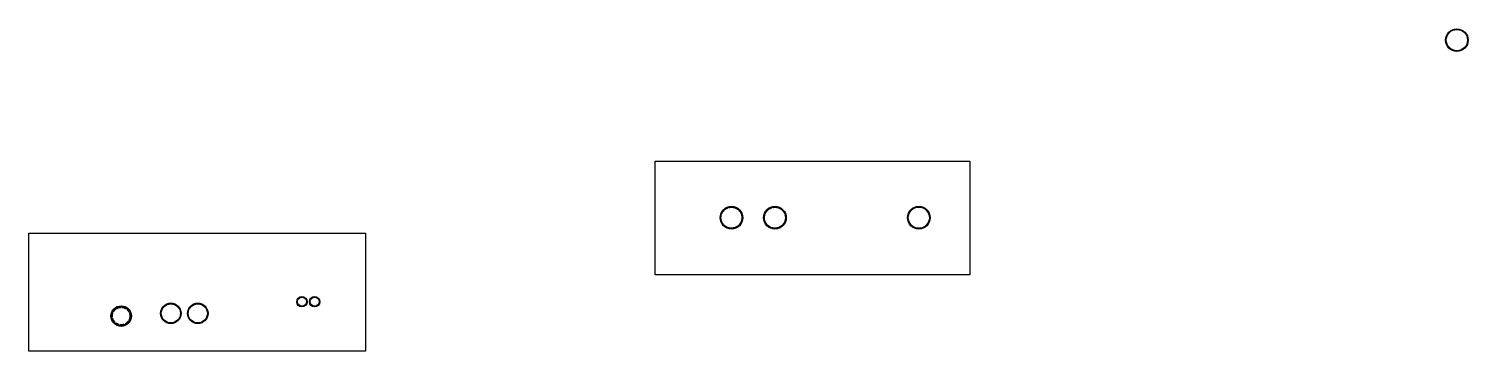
# Model space of a CAD drawing. Header units: millimetres. Extents: x 66 to 4200, y 127 to 1053.
import ezdxf

# ---------------------------------------------------------------- set-up
doc = ezdxf.new("R2010")
doc.units = ezdxf.units.MM
doc.header["$MEASUREMENT"] = 0
doc.linetypes.add('ACAD_ISO02W100', pattern=[15, 12, -3])
doc.layers.add('Bracket', color=255, linetype='Continuous')
doc.layers.add('Tank', color=1, linetype='ACAD_ISO02W100')

msp = doc.modelspace()

# ---------------------------------------------------------------- linework, layer by layer
at = {"layer": 'Bracket'}
for points in [[(1864.9, 672.4), (2768.2, 672.4), (2768.2, 346), (1864.9, 346)], [(65.6, 466), (1033.1, 466), (1033.1, 126.6), (65.6, 126.6)]]:
    msp.add_lwpolyline(points, close=True, dxfattribs=at)
for centre, radius in [((4167.2, 1020), 32.5), ((4167.2, 1020), 30.5), ((2083.6, 510), 32.5), ((2083.6, 510), 30.5), ((2208.6, 510), 32.5), ((2208.6, 510), 30.5), ((2621.8, 510), 32.5), ((2621.8, 510), 30.5), ((330.9, 227.5), 29.5), ((330.9, 227.5), 27.5), ((473.6, 235.2), 29.5), ((473.6, 235.2), 27.5), ((551, 235.2), 29.5), ((551, 235.2), 27.5), ((850.1, 268.7), 15), ((850.1, 268.7), 13), ((886.5, 268.7), 15), ((886.5, 268.7), 13)]:
    msp.add_circle(centre, radius, dxfattribs=at)
at = {"layer": 'Tank'}
for centre, radius in [((2083.6, 510), 30), ((2208.6, 510), 30), ((330.9, 227.5), 27), ((330.9, 227.5), 25)]:
    msp.add_circle(centre, radius, dxfattribs=at)

doc.saveas('drawing.dxf')
